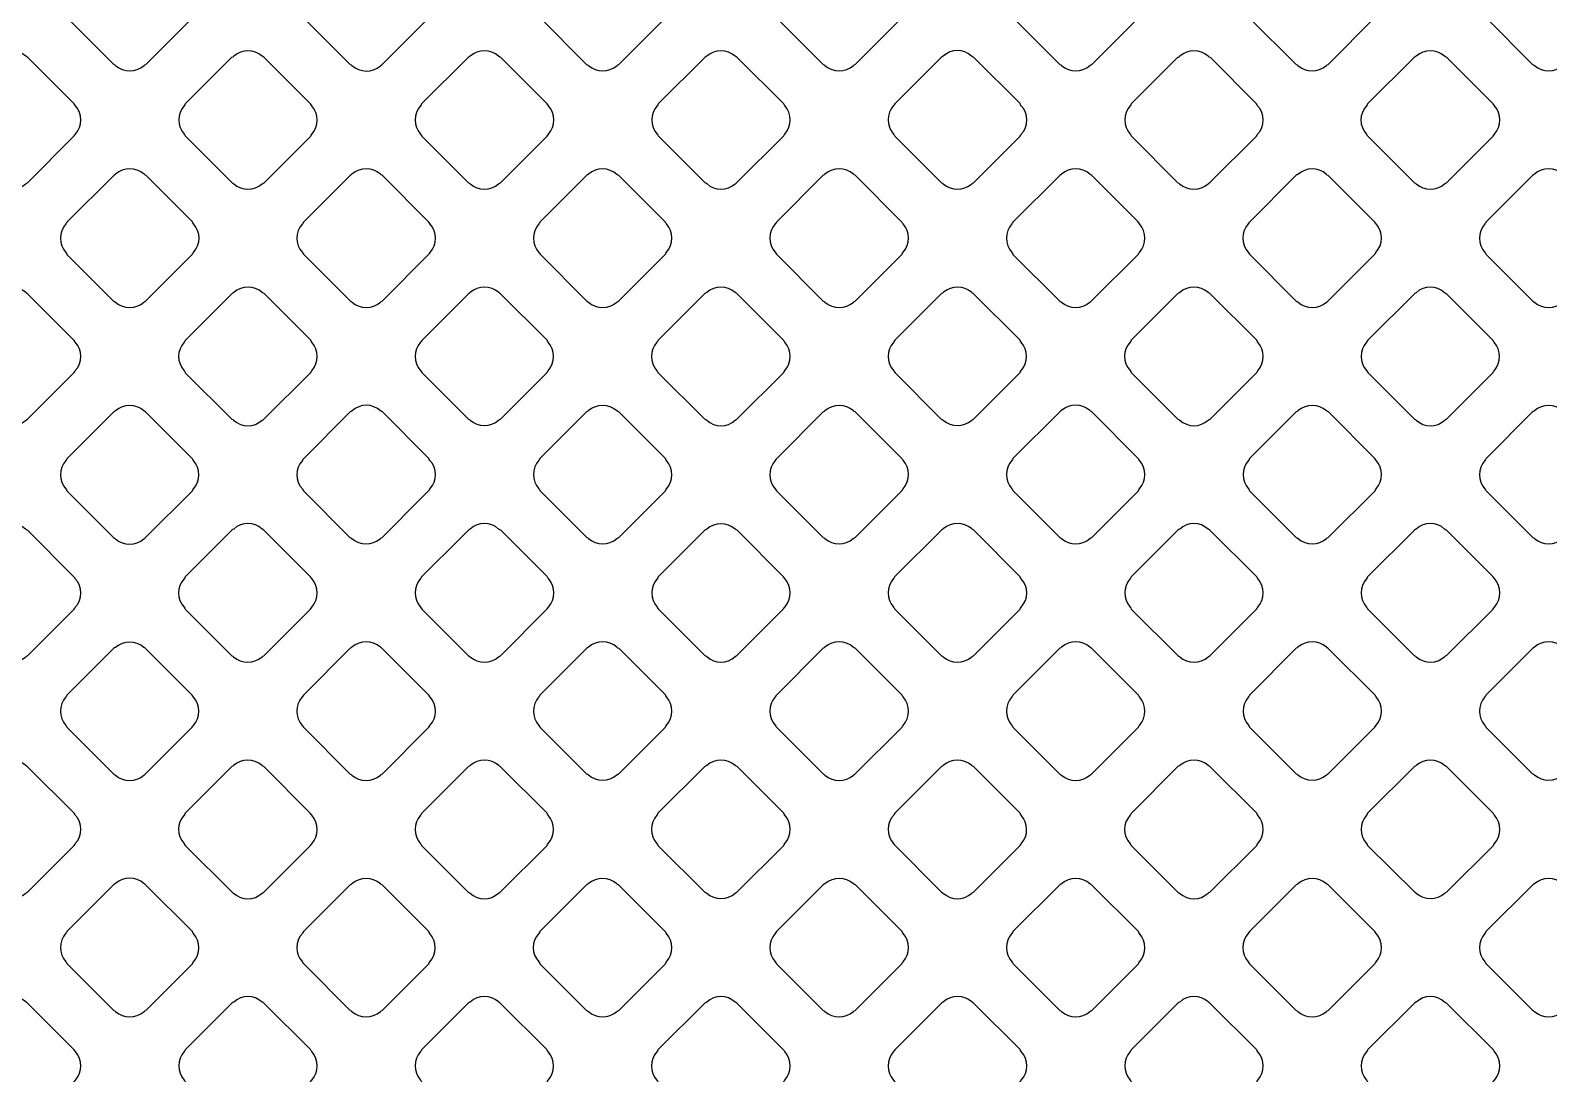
# Model space of a CAD drawing. Extents: x 0 to 248, y 0 to 175.
# Drawn here: x 87.413 to 88.796, y 135.872 to 136.823 of the extents above; entities that cross this region are included whole.
import ezdxf

# ---------------------------------------------------------------- set-up
doc = ezdxf.new("R2010")
doc.units = 0
doc.layers.add('gbr-dxf', color=7, linetype='Continuous')

msp = doc.modelspace()

# ---------------------------------------------------------------- linework, layer by layer
at = {"layer": 'gbr-dxf', "linetype": 'Continuous'}
for points in [[(87.4451, 136.8362, -0.095383), (87.4461, 136.8346), (87.4888, 136.7919, -0.095935), (87.4904, 136.7909, 0.379324), (87.5163, 136.7909, -0.096157), (87.518, 136.7919), (87.5605, 136.8344, -0.095796), (87.5615, 136.8361, 0.378431), (87.5615, 136.862, -0.099879), (87.5605, 136.8637), (87.5179, 136.9062, -0.103673), (87.5162, 136.9072, 0.379116), (87.4902, 136.9072, -0.096475), (87.4886, 136.9063), (87.4461, 136.8638, -0.096195), (87.4451, 136.8621, 0.378407)], [(87.6606, 136.8361, -0.095866), (87.6616, 136.8344), (87.7042, 136.7918, -0.093721), (87.7058, 136.7909, 0.378845), (87.7317, 136.7908, -0.095154), (87.7333, 136.7918), (87.776, 136.8345, -0.095701), (87.777, 136.8361, 0.378608), (87.777, 136.8621, -0.099971), (87.776, 136.8638), (87.7333, 136.9064, -0.088207), (87.7319, 136.9073, 0.379), (87.7059, 136.9074, -0.095968), (87.7043, 136.9064), (87.6616, 136.8637, -0.096527), (87.6606, 136.862, 0.379083)], [(87.8761, 136.862, 0.37885), (87.8761, 136.8361, -0.091476), (87.877, 136.8346), (87.9197, 136.792, -0.103498), (87.9214, 136.7909, 0.378906), (87.9474, 136.7909, -0.095506), (87.949, 136.7919), (87.9916, 136.8345, -0.095895), (87.9926, 136.8362, 0.378599), (87.9926, 136.8621, -0.087881), (87.9917, 136.8636), (87.9489, 136.9064, -0.092016), (87.9473, 136.9073, 0.378884), (87.9214, 136.9073, -0.096259), (87.9197, 136.9064), (87.8771, 136.8637, -0.096227)], [(88.0916, 136.8361, -0.095862), (88.0926, 136.8345), (88.1351, 136.792, -0.099381), (88.1369, 136.791, 0.379032), (88.1628, 136.791, -0.098229), (88.1645, 136.792), (88.2071, 136.8346, -0.095602), (88.208, 136.8362, 0.379299), (88.208, 136.8622, -0.100399), (88.207, 136.8639), (88.1647, 136.9062, -0.10442), (88.1629, 136.9073, 0.379762), (88.1369, 136.9073, -0.096225), (88.1352, 136.9063), (88.0926, 136.8637, -0.096527), (88.0917, 136.862, 0.378885)], [(88.3071, 136.8362, -0.087284), (88.308, 136.8347), (88.3508, 136.7919, -0.095602), (88.3525, 136.7909, 0.378906), (88.3784, 136.7909, -0.095506), (88.38, 136.7919), (88.4226, 136.8345, -0.095686), (88.4236, 136.8361, 0.378386), (88.4236, 136.862, -0.092158), (88.4226, 136.8636), (88.3799, 136.9063, -0.096328), (88.3783, 136.9073, 0.37947), (88.3523, 136.9073, -0.096723), (88.3507, 136.9063), (88.3081, 136.8638, -0.096627), (88.3071, 136.8621, 0.379412)], [(88.5226, 136.8361, -0.091854), (88.5236, 136.8345), (88.5663, 136.7918, -0.091364), (88.5678, 136.7909, 0.378906), (88.5938, 136.7909, -0.095506), (88.5954, 136.7919), (88.6381, 136.8346, -0.095796), (88.6391, 136.8362, 0.379292), (88.6391, 136.8622, -0.087784), (88.6382, 136.8637), (88.5955, 136.9064, -0.092289), (88.5939, 136.9073, 0.3795), (88.568, 136.9073, -0.096614), (88.5663, 136.9063), (88.5236, 136.8636, -0.096539), (88.5226, 136.862, 0.378364)], [(88.7381, 136.8621, 0.37885), (88.7381, 136.8362, -0.091581), (88.7391, 136.8346), (88.7817, 136.792, -0.103324), (88.7835, 136.7909, 0.378906), (88.8094, 136.7909, -0.095778), (88.8111, 136.7919), (88.8536, 136.8344, -0.095895), (88.8546, 136.8361, 0.379013), (88.8546, 136.862, -0.087916), (88.8537, 136.8635), (88.8108, 136.9064, -0.092187), (88.8093, 136.9073, 0.378939), (88.7833, 136.9073, -0.096614), (88.7817, 136.9063), (88.7391, 136.8637, -0.096539)], [(87.3372, 136.7283, -0.099645), (87.3382, 136.7266), (87.3808, 136.684, -0.095628), (87.3825, 136.6831, 0.379731), (87.4085, 136.6831, -0.096265), (87.4101, 136.684), (87.4528, 136.7268, -0.095796), (87.4538, 136.7284, 0.378906), (87.4538, 136.7543, -0.095506), (87.4528, 136.756), (87.4105, 136.7983, -0.095734), (87.4085, 136.7995, 0.378559), (87.3826, 136.7996, -0.091906), (87.3807, 136.7984), (87.3382, 136.7559, -0.096227), (87.3372, 136.7543, 0.379287)], [(87.5529, 136.7543, 0.379293), (87.5529, 136.7284, -0.091954), (87.5539, 136.7268), (87.5966, 136.6841, -0.086961), (87.5981, 136.6832, 0.378906), (87.624, 136.6832, -0.096462), (87.6257, 136.6841), (87.6682, 136.7267, -0.094533), (87.6692, 136.7283, 0.379075), (87.6692, 136.7542, -0.104215), (87.6681, 136.756), (87.6259, 136.7982, -0.095277), (87.6239, 136.7994, 0.37831), (87.5982, 136.7994, -0.098636), (87.5961, 136.7982), (87.5539, 136.756, -0.095602)], [(87.7683, 136.7543, 0.379032), (87.7684, 136.7284, -0.099976), (87.7694, 136.7267), (87.8119, 136.6841, -0.096023), (87.8136, 136.6831, 0.379672), (87.8395, 136.6831, -0.096157), (87.8412, 136.6841), (87.8838, 136.7267, -0.095602), (87.8848, 136.7284, 0.379214), (87.8848, 136.7543, -0.096625), (87.8838, 136.756), (87.8416, 136.7982, -0.097715), (87.8395, 136.7994, 0.379261), (87.8136, 136.7995, -0.09222), (87.8117, 136.7983), (87.7693, 136.7559, -0.095759)], [(87.9839, 136.7543, 0.379293), (87.9839, 136.7283, -0.091954), (87.9848, 136.7268), (88.0273, 136.6843, -0.104264), (88.0291, 136.6833, 0.379672), (88.0551, 136.6832, -0.096157), (88.0567, 136.6842), (88.0993, 136.7268, -0.095585), (88.1003, 136.7285, 0.379324), (88.1003, 136.7544, -0.087343), (88.0994, 136.7559), (88.0569, 136.7983, -0.08901), (88.055, 136.7995, 0.378679), (88.0293, 136.7995, -0.093772), (88.0273, 136.7983), (87.9848, 136.7559, -0.095602)], [(88.1994, 136.7285, -0.103545), (88.2004, 136.7267), (88.243, 136.6841, -0.101983), (88.2447, 136.6831, 0.37905), (88.2706, 136.6831, -0.095866), (88.2722, 136.6841), (88.3148, 136.7267, -0.095602), (88.3158, 136.7283, 0.379293), (88.3158, 136.7543, -0.107999), (88.3147, 136.7562), (88.2725, 136.7984, -0.092726), (88.2705, 136.7996, 0.378908), (88.2447, 136.7996, -0.091596), (88.2428, 136.7984), (88.2004, 136.756, -0.095935), (88.1994, 136.7544, 0.379196)], [(88.415, 136.7284, -0.091558), (88.4159, 136.7268), (88.4586, 136.6841, -0.087516), (88.4601, 136.6832, 0.379731), (88.4861, 136.6832, -0.09572), (88.4877, 136.6842), (88.5302, 136.7267, -0.095916), (88.5312, 136.7283, 0.379731), (88.5312, 136.7543, -0.104215), (88.5302, 136.7561), (88.4881, 136.7982, -0.095886), (88.486, 136.7994, 0.379525), (88.4603, 136.7994, -0.099022), (88.4581, 136.7981), (88.416, 136.756, -0.095958), (88.415, 136.7543, 0.379731)], [(88.6303, 136.7283, -0.087314), (88.6312, 136.7268), (88.674, 136.6841, -0.099696), (88.6757, 136.6831, 0.379731), (88.7016, 136.6831, -0.096265), (88.7033, 136.6841), (88.7459, 136.7267, -0.095916), (88.7469, 136.7284, 0.379731), (88.7469, 136.7543, -0.091745), (88.7459, 136.7559), (88.7035, 136.7983, -0.092802), (88.7015, 136.7995, 0.379853), (88.6757, 136.7995, -0.090839), (88.6737, 136.7984), (88.6313, 136.7559, -0.096266), (88.6303, 136.7543, 0.379731)], [(87.4451, 136.6205, -0.103612), (87.4461, 136.6188), (87.4885, 136.5763, -0.099605), (87.4902, 136.5753, 0.378633), (87.5162, 136.5753, -0.098137), (87.5178, 136.5763), (87.5605, 136.619, -0.098459), (87.5615, 136.6206, 0.378718), (87.5615, 136.6466, -0.107473), (87.5604, 136.6484), (87.518, 136.6909, -0.095824), (87.5163, 136.6918, 0.379293), (87.4904, 136.6918, -0.09572), (87.4887, 136.6908), (87.4461, 136.6482, -0.096266), (87.4451, 136.6465, 0.379731)], [(87.6606, 136.6466, 0.378984), (87.6606, 136.6206, -0.091392), (87.6616, 136.6191), (87.7044, 136.5763, -0.087416), (87.7059, 136.5754, 0.379672), (87.7318, 136.5754, -0.096157), (87.7334, 136.5763), (87.776, 136.6189, -0.095585), (87.777, 136.6205, 0.379287), (87.777, 136.6464, -0.104099), (87.7759, 136.6482), (87.7333, 136.6909, -0.091631), (87.7318, 136.6918, 0.378984), (87.7058, 136.6918, -0.096614), (87.7042, 136.6908), (87.6616, 136.6482, -0.096509)], [(87.8761, 136.6465, 0.379293), (87.8762, 136.6206, -0.100146), (87.8772, 136.6189), (87.9196, 136.5764, -0.095819), (87.9213, 136.5754, 0.379289), (87.9472, 136.5754, -0.095866), (87.9489, 136.5764), (87.9915, 136.619, -0.095796), (87.9925, 136.6207, 0.379293), (87.9925, 136.6466, -0.096625), (87.9915, 136.6483), (87.949, 136.6907, -0.10046), (87.9473, 136.6917, 0.379289), (87.9214, 136.6918, -0.095506), (87.9197, 136.6908), (87.8771, 136.6482, -0.095602)], [(88.0916, 136.6207, -0.095649), (88.0926, 136.619), (88.1353, 136.5763, -0.091364), (88.1369, 136.5753, 0.379293), (88.1628, 136.5754, -0.096265), (88.1645, 136.5763), (88.2071, 136.619, -0.096214), (88.2081, 136.6207, 0.379672), (88.2081, 136.6466, -0.082224), (88.2073, 136.648), (88.1643, 136.691, -0.087187), (88.1628, 136.6919, 0.379287), (88.1369, 136.6919, -0.095612), (88.1352, 136.6909), (88.0926, 136.6482, -0.095935), (88.0916, 136.6466, 0.379148)], [(88.3072, 136.6206, -0.103999), (88.3082, 136.6188), (88.3507, 136.5764, -0.100294), (88.3524, 136.5754, 0.379287), (88.3783, 136.5754, -0.095756), (88.3799, 136.5764), (88.4225, 136.619, -0.095602), (88.4235, 136.6206, 0.379293), (88.4235, 136.6466, -0.107999), (88.4224, 136.6485), (88.3801, 136.6908, -0.096266), (88.3784, 136.6918, 0.379731), (88.3525, 136.6918, -0.09572), (88.3508, 136.6908), (88.3082, 136.6482, -0.096314), (88.3072, 136.6466, 0.379703)], [(88.5227, 136.6207, -0.095506), (88.5237, 136.6191), (88.5664, 136.5763, -0.091703), (88.568, 136.5754, 0.379293), (88.5939, 136.5754, -0.096625), (88.5956, 136.5764), (88.6381, 136.6189, -0.096314), (88.639, 136.6205, 0.379672), (88.6391, 136.6465, -0.100154), (88.6381, 136.6482), (88.5955, 136.6907, -0.103498), (88.5937, 136.6918, 0.379293), (88.5678, 136.6917, -0.095956), (88.5661, 136.6908), (88.5237, 136.6483, -0.096332), (88.5227, 136.6467, 0.379289)], [(88.7382, 136.6205, -0.087274), (88.7391, 136.619), (88.7817, 136.5764, -0.09979), (88.7834, 136.5754, 0.379289), (88.8094, 136.5753, -0.094632), (88.811, 136.5763), (88.8537, 136.619, -0.094533), (88.8547, 136.6206, 0.379287), (88.8547, 136.6465, -0.091581), (88.8537, 136.6481), (88.811, 136.6908, -0.095824), (88.8094, 136.6918, 0.379293), (88.7834, 136.6918, -0.096119), (88.7818, 136.6908), (88.7391, 136.6481, -0.095628), (88.7382, 136.6465, 0.379731)], [(87.3372, 136.5127, -0.09572), (87.3382, 136.5111), (87.3808, 136.4685, -0.091737), (87.3824, 136.4675, 0.379458), (87.4083, 136.4675, -0.097921), (87.41, 136.4685), (87.4527, 136.5112, -0.097464), (87.4537, 136.5129, 0.378984), (87.4537, 136.5388, -0.083262), (87.4528, 136.5402), (87.41, 136.583, -0.087639), (87.4085, 136.584, 0.379731), (87.3825, 136.584, -0.09572), (87.3809, 136.583), (87.3382, 136.5403, -0.096266), (87.3372, 136.5387, 0.379731)], [(87.5528, 136.5388, 0.379293), (87.5528, 136.5128, -0.103917), (87.5538, 136.511), (87.5963, 136.4686, -0.100054), (87.598, 136.4676, 0.379731), (87.624, 136.4676, -0.096265), (87.6256, 136.4685), (87.6683, 136.5112, -0.096266), (87.6692, 136.5128, 0.379731), (87.6692, 136.5388, -0.107718), (87.6682, 136.5406), (87.6257, 136.5831, -0.096128), (87.6241, 136.5841, 0.379506), (87.5981, 136.5841, -0.097298), (87.5965, 136.5831), (87.5538, 136.5404, -0.095015)], [(87.7684, 136.5388, 0.379214), (87.7684, 136.5129, -0.09185), (87.7694, 136.5113), (87.8121, 136.4686, -0.087516), (87.8135, 136.4677, 0.379289), (87.8395, 136.4677, -0.095866), (87.8411, 136.4686), (87.8837, 136.5112, -0.095796), (87.8847, 136.5128, 0.379293), (87.8846, 136.5388, -0.103612), (87.8836, 136.5406), (87.8411, 136.583, -0.092126), (87.8396, 136.584, 0.379321), (87.8136, 136.584, -0.095506), (87.812, 136.583), (87.7694, 136.5404, -0.095602)], [(87.9838, 136.5128, -0.087034), (87.9847, 136.5113), (88.0274, 136.4686, -0.100115), (88.0291, 136.4676, 0.379703), (88.0551, 136.4676, -0.095612), (88.0567, 136.4686), (88.0994, 136.5112, -0.095796), (88.1003, 136.5129, 0.378943), (88.1003, 136.5388, -0.092061), (88.0994, 136.5404), (88.0567, 136.5831, -0.095895), (88.055, 136.5841, 0.379293), (88.0291, 136.5841, -0.095956), (88.0274, 136.5831), (87.9847, 136.5404, -0.096266), (87.9838, 136.5388, 0.379731)], [(88.1995, 136.5128, -0.099825), (88.2005, 136.5111), (88.2429, 136.4687, -0.095958), (88.2446, 136.4677, 0.379731), (88.2706, 136.4677, -0.09572), (88.2722, 136.4687), (88.3148, 136.5112, -0.096227), (88.3157, 136.5129, 0.379506), (88.3157, 136.5388, -0.096797), (88.3148, 136.5405), (88.272, 136.5832, -0.081586), (88.2707, 136.5841, 0.379293), (88.2447, 136.5841, -0.095956), (88.2431, 136.5831), (88.2004, 136.5405, -0.095916), (88.1995, 136.5388, 0.379731)], [(88.4149, 136.5129, -0.104612), (88.4159, 136.5111), (88.4585, 136.4686, -0.100967), (88.4602, 136.4676, 0.379293), (88.4861, 136.4676, -0.096625), (88.4878, 136.4686), (88.5303, 136.5112, -0.096314), (88.5313, 136.5128, 0.379672), (88.5313, 136.5388, -0.107475), (88.5303, 136.5406), (88.4877, 136.5832, -0.095895), (88.4861, 136.5841, 0.379293), (88.4602, 136.5841, -0.095956), (88.4585, 136.5831), (88.4159, 136.5405, -0.096214), (88.4149, 136.5389, 0.379672)], [(88.6305, 136.5129, -0.09572), (88.6315, 136.5112), (88.6742, 136.4686, -0.092072), (88.6757, 136.4676, 0.379289), (88.7017, 136.4676, -0.095649), (88.7033, 136.4686), (88.7459, 136.5112, -0.094927), (88.7468, 136.5128, 0.379287), (88.7468, 136.5387, -0.099645), (88.7458, 136.5404), (88.7033, 136.5829, -0.103673), (88.7015, 136.5839, 0.379214), (88.6756, 136.5839, -0.095956), (88.674, 136.5829), (88.6315, 136.5405, -0.096266), (88.6305, 136.5388, 0.379731)], [(87.445, 136.405, -0.099645), (87.446, 136.4033), (87.4886, 136.3607, -0.095602), (87.4902, 136.3597, 0.379293), (87.5162, 136.3597, -0.095956), (87.5178, 136.3607), (87.5604, 136.4033, -0.096266), (87.5614, 136.405, 0.379731), (87.5614, 136.431, -0.09572), (87.5604, 136.4326), (87.5176, 136.4754, -0.082834), (87.5162, 136.4763, 0.378936), (87.4903, 136.4763, -0.095015), (87.4887, 136.4753), (87.4459, 136.4326, -0.095628), (87.445, 136.431, 0.379287)], [(87.6606, 136.405, -0.103825), (87.6616, 136.4032), (87.704, 136.3609, -0.099696), (87.7057, 136.3599, 0.379731), (87.7317, 136.3599, -0.096265), (87.7333, 136.3608), (87.7699, 136.3974), (87.776, 136.4035, -0.095916), (87.7769, 136.4051, 0.379731), (87.7769, 136.4311, -0.107718), (87.7759, 136.4329), (87.7335, 136.4753, -0.096266), (87.7319, 136.4763, 0.379731), (87.7059, 136.4763, -0.09572), (87.7043, 136.4753), (87.6616, 136.4326, -0.096266), (87.6606, 136.431, 0.379731)], [(87.8762, 136.4052, -0.09572), (87.8771, 136.4035), (87.9198, 136.3608, -0.092406), (87.9214, 136.3599, 0.379672), (87.9473, 136.3599, -0.095612), (87.949, 136.3608), (87.9915, 136.4034, -0.095935), (87.9925, 136.405, 0.379287), (87.9925, 136.431, -0.099645), (87.9915, 136.4327), (87.949, 136.4752, -0.103498), (87.9472, 136.4762, 0.379293), (87.9212, 136.4762, -0.095956), (87.9196, 136.4752), (87.8771, 136.4328, -0.096266), (87.8762, 136.4312, 0.379731)], [(88.0916, 136.431, 0.379214), (88.0916, 136.405, -0.09185), (88.0926, 136.4034), (88.1353, 136.3608, -0.087857), (88.1367, 136.3598, 0.379672), (88.1627, 136.3598, -0.096157), (88.1643, 136.3608), (88.2071, 136.4036, -0.095602), (88.2081, 136.4052, 0.379214), (88.208, 136.4312, -0.087784), (88.2071, 136.4326), (88.1644, 136.4753, -0.092126), (88.1629, 136.4763, 0.379289), (88.1369, 136.4763, -0.095866), (88.1353, 136.4753), (88.0926, 136.4326, -0.095602)], [(88.3071, 136.4052, -0.099534), (88.3081, 136.4035), (88.3508, 136.3608, -0.095296), (88.3524, 136.3598, 0.379293), (88.3784, 136.3599, -0.096625), (88.38, 136.3608), (88.4226, 136.4034, -0.096227), (88.4236, 136.4051, 0.379458), (88.4236, 136.431, -0.096333), (88.4226, 136.4326), (88.3797, 136.4755, -0.08311), (88.3783, 136.4764, 0.378802), (88.3524, 136.4764, -0.097666), (88.3508, 136.4754), (88.3081, 136.4327, -0.095602), (88.3071, 136.4311, 0.378906)], [(88.5228, 136.4051, -0.107101), (88.5238, 136.4033), (88.5662, 136.3609, -0.103499), (88.568, 136.3598, 0.378718), (88.5939, 136.3598, -0.096261), (88.5955, 136.3608), (88.6382, 136.4034, -0.095935), (88.6391, 136.4051, 0.379324), (88.6391, 136.431, -0.104099), (88.6381, 136.4328), (88.5957, 136.4752, -0.107634), (88.5939, 136.4762, 0.379293), (88.5679, 136.4762, -0.09572), (88.5663, 136.4752), (88.5238, 136.4327, -0.096023), (88.5228, 136.4311, 0.379982)], [(88.7382, 136.431, 0.379293), (88.7382, 136.405, -0.083235), (88.7391, 136.4036), (88.7819, 136.3609, -0.096266), (88.7835, 136.3599, 0.379731), (88.8095, 136.3599, -0.09572), (88.8111, 136.3609), (88.8536, 136.4034, -0.096214), (88.8546, 136.405, 0.379672), (88.8546, 136.431, -0.096117), (88.8536, 136.4326), (88.8111, 136.4752, -0.099711), (88.8093, 136.4762, 0.378858), (88.7834, 136.4762, -0.095506), (88.7818, 136.4752), (88.7392, 136.4326, -0.095602)], [(87.3372, 136.3232, 0.379045), (87.3373, 136.2973, -0.092061), (87.3382, 136.2957), (87.381, 136.2529, -0.086956), (87.3825, 136.252, 0.379731), (87.4085, 136.252, -0.096265), (87.4101, 136.253), (87.4527, 136.2956, -0.095916), (87.4537, 136.2972, 0.379731), (87.4537, 136.3232, -0.087748), (87.4528, 136.3247), (87.41, 136.3675, -0.092406), (87.4084, 136.3684, 0.379982), (87.3824, 136.3684, -0.094586), (87.3808, 136.3675), (87.3382, 136.3248, -0.09372)], [(87.5528, 136.2972, -0.099812), (87.5538, 136.2955), (87.5963, 136.253, -0.095628), (87.5979, 136.252, 0.379731), (87.6239, 136.252, -0.096265), (87.6255, 136.253), (87.6681, 136.2956, -0.095916), (87.6691, 136.2973, 0.379731), (87.6691, 136.3233, -0.096265), (87.6681, 136.3249), (87.6254, 136.3676, -0.083056), (87.624, 136.3685, 0.379731), (87.5981, 136.3685, -0.09572), (87.5964, 136.3675), (87.5538, 136.3248, -0.096266), (87.5528, 136.3232, 0.379731)], [(87.7683, 136.2974, -0.107598), (87.7694, 136.2955), (87.8118, 136.2531, -0.103498), (87.8136, 136.252, 0.379293), (87.8395, 136.2521, -0.096103), (87.8412, 136.253), (87.8838, 136.2957, -0.096266), (87.8848, 136.2973, 0.379731), (87.8848, 136.3233, -0.103612), (87.8838, 136.3251), (87.8414, 136.3675, -0.107798), (87.8395, 136.3685, 0.379672), (87.8135, 136.3685, -0.095612), (87.8119, 136.3676), (87.8058, 136.3614), (87.7693, 136.3249, -0.095935), (87.7683, 136.3233, 0.379287)], [(87.9839, 136.3232, 0.379293), (87.9839, 136.2973, -0.083235), (87.9848, 136.2959), (88.0275, 136.2532, -0.096214), (88.0291, 136.2522, 0.379672), (88.0551, 136.2522, -0.095612), (88.0567, 136.2532), (88.0992, 136.2957, -0.095824), (88.1002, 136.2974, 0.379293), (88.1002, 136.3233, -0.096625), (88.0992, 136.3249), (88.0568, 136.3674, -0.10046), (88.055, 136.3684, 0.379289), (88.0291, 136.3684, -0.095506), (88.0274, 136.3675), (87.9848, 136.3249, -0.095602)], [(88.1993, 136.3233, 0.379293), (88.1993, 136.2973, -0.095956), (88.2003, 136.2957), (88.243, 136.253, -0.091913), (88.2446, 136.252, 0.379731), (88.2706, 136.252, -0.09572), (88.2722, 136.253), (88.3148, 136.2956, -0.096214), (88.3158, 136.2973, 0.379672), (88.3158, 136.3232, -0.099645), (88.3148, 136.3249), (88.2721, 136.3677, -0.086956), (88.2706, 136.3686, 0.378906), (88.2447, 136.3686, -0.095506), (88.243, 136.3676), (88.2003, 136.3249, -0.095602)], [(88.415, 136.2974, -0.103834), (88.416, 136.2956), (88.4585, 136.2531, -0.09979), (88.4602, 136.2521, 0.379289), (88.4862, 136.2521, -0.095862), (88.4878, 136.2531), (88.5304, 136.2957, -0.09662), (88.5314, 136.2973, 0.379506), (88.5314, 136.3233, -0.091663), (88.5304, 136.3248), (88.4877, 136.3675, -0.0953), (88.4861, 136.3685, 0.379075), (88.4602, 136.3685, -0.096265), (88.4585, 136.3675), (88.416, 136.325, -0.095628), (88.415, 136.3233, 0.379731)], [(88.6304, 136.2973, -0.095719), (88.6314, 136.2957), (88.6739, 136.2532, -0.107326), (88.6758, 136.2521, 0.378773), (88.7017, 136.2522, -0.098161), (88.7034, 136.2532), (88.7457, 136.2955), (88.7459, 136.2957, -0.096214), (88.7469, 136.2973, 0.379672), (88.7469, 136.3233, -0.099645), (88.7459, 136.325), (88.7034, 136.3675, -0.103673), (88.7016, 136.3685, 0.379293), (88.6757, 136.3685, -0.096119), (88.6741, 136.3675), (88.6314, 136.3249, -0.095508), (88.6305, 136.3232, 0.379155)], [(87.4451, 136.1895, -0.09572), (87.4461, 136.1879), (87.4886, 136.1453, -0.091964), (87.4902, 136.1443, 0.379731), (87.5162, 136.1443, -0.096265), (87.5178, 136.1453), (87.5603, 136.1878, -0.095916), (87.5613, 136.1895, 0.379731), (87.5613, 136.2154, -0.100266), (87.5603, 136.2172), (87.5177, 136.2597, -0.087516), (87.5162, 136.2606, 0.379731), (87.4903, 136.2606, -0.09572), (87.4886, 136.2597), (87.4461, 136.2171, -0.096266), (87.4451, 136.2155, 0.379731)], [(87.6605, 136.1895, -0.099713), (87.6615, 136.1878), (87.7041, 136.1452, -0.095602), (87.7057, 136.1442, 0.379293), (87.7317, 136.1442, -0.096265), (87.7333, 136.1452), (87.776, 136.1878, -0.095916), (87.7769, 136.1895, 0.379289), (87.777, 136.2154, -0.09601), (87.776, 136.2171), (87.7331, 136.2599, -0.083), (87.7317, 136.2608, 0.379214), (87.7058, 136.2608, -0.095956), (87.7041, 136.2598), (87.6615, 136.2171, -0.096214), (87.6605, 136.2155, 0.379703)], [(87.8762, 136.1895, -0.107718), (87.8772, 136.1877), (87.9195, 136.1454, -0.103868), (87.9213, 136.1444, 0.379731), (87.9472, 136.1444, -0.096265), (87.9489, 136.1453), (87.9915, 136.188, -0.096266), (87.9925, 136.1896, 0.379731), (87.9925, 136.2156, -0.103612), (87.9915, 136.2174), (87.9492, 136.2596, -0.107758), (87.9473, 136.2607, 0.379731), (87.9213, 136.2607, -0.096265), (87.9197, 136.2597), (87.8771, 136.2171, -0.096266), (87.8762, 136.2155, 0.379731)], [(88.0916, 136.2156, 0.379214), (88.0916, 136.1896, -0.087809), (88.0925, 136.1881), (88.1355, 136.1452, -0.082892), (88.1369, 136.1443, 0.379731), (88.1628, 136.1443, -0.096225), (88.1645, 136.1453), (88.2071, 136.1879, -0.096955), (88.208, 136.1895, 0.379612), (88.2081, 136.2155, -0.091581), (88.2071, 136.217), (88.1644, 136.2598, -0.095824), (88.1627, 136.2608, 0.378767), (88.1368, 136.2608, -0.095506), (88.1352, 136.2598), (88.0926, 136.2172, -0.095602)], [(88.3071, 136.1895, -0.095506), (88.3081, 136.1879), (88.3508, 136.1452, -0.091737), (88.3524, 136.1442, 0.379155), (88.3783, 136.1442, -0.095), (88.3799, 136.1452), (88.4226, 136.1879, -0.094746), (88.4236, 136.1895, 0.379032), (88.4236, 136.2155, -0.099976), (88.4226, 136.2172), (88.3799, 136.2599, -0.087638), (88.3784, 136.2608, 0.379731), (88.3525, 136.2608, -0.096265), (88.3508, 136.2598), (88.3081, 136.2171, -0.096332), (88.3072, 136.2155, 0.379289)], [(88.5228, 136.1896, -0.103621), (88.5238, 136.1878), (88.5662, 136.1454, -0.09979), (88.5679, 136.1444, 0.379731), (88.5939, 136.1444, -0.09572), (88.5956, 136.1453), (88.5997, 136.1495), (88.6381, 136.1879, -0.098407), (88.6391, 136.1896, 0.379672), (88.6391, 136.2155, -0.090892), (88.6382, 136.2171), (88.5955, 136.2597, -0.095605), (88.5939, 136.2607, 0.378541), (88.5679, 136.2607, -0.095), (88.5663, 136.2598), (88.5238, 136.2172, -0.097248), (88.5228, 136.2155, 0.379506)], [(88.7382, 136.1895, -0.096259), (88.7392, 136.1879), (88.7817, 136.1454, -0.107858), (88.7835, 136.1444, 0.378633), (88.8094, 136.1444, -0.095866), (88.8111, 136.1453), (88.8537, 136.1879, -0.095602), (88.8547, 136.1896, 0.379293), (88.8547, 136.2155, -0.099964), (88.8537, 136.2173), (88.8112, 136.2597, -0.103868), (88.8094, 136.2607, 0.379731), (88.7834, 136.2607, -0.096265), (88.7818, 136.2597), (88.7816, 136.2596), (88.7392, 136.2172, -0.098537), (88.7382, 136.2155, 0.379672)], [(87.3374, 136.0818, -0.087034), (87.3383, 136.0803), (87.3811, 136.0375, -0.08267), (87.3825, 136.0366, 0.379731), (87.4085, 136.0366, -0.096265), (87.4101, 136.0376), (87.4527, 136.0802, -0.095916), (87.4537, 136.0818, 0.379731), (87.4537, 136.1078, -0.091745), (87.4527, 136.1094), (87.4101, 136.1519, -0.096121), (87.4085, 136.1529, 0.379731), (87.3825, 136.1529, -0.09572), (87.3809, 136.1519), (87.3383, 136.1094, -0.096266), (87.3374, 136.1078, 0.379731)], [(87.5528, 136.0818, -0.095612), (87.5537, 136.0802), (87.5965, 136.0374, -0.091364), (87.598, 136.0365, 0.379293), (87.624, 136.0365, -0.095956), (87.6256, 136.0375), (87.6681, 136.08, -0.096332), (87.6691, 136.0816, 0.379289), (87.6691, 136.1076, -0.099971), (87.6681, 136.1093), (87.6254, 136.1521, -0.087645), (87.6239, 136.153, 0.379293), (87.5979, 136.1529, -0.095956), (87.5963, 136.152), (87.5538, 136.1094, -0.096214), (87.5528, 136.1078, 0.379672)], [(87.7683, 136.0817, -0.099825), (87.7693, 136.08), (87.8118, 136.0375, -0.095958), (87.8134, 136.0365, 0.379731), (87.8394, 136.0365, -0.09572), (87.841, 136.0375), (87.8837, 136.0801, -0.096266), (87.8846, 136.0818, 0.379731), (87.8846, 136.1077, -0.09572), (87.8837, 136.1094), (87.841, 136.1521, -0.083121), (87.8396, 136.1529, 0.379731), (87.8136, 136.1529, -0.096265), (87.812, 136.152), (87.7693, 136.1093, -0.095916), (87.7683, 136.1077, 0.379731)], [(87.9838, 136.0818, -0.095506), (87.9847, 136.0801), (88.0273, 136.0376, -0.107155), (88.0291, 136.0366, 0.379293), (88.0551, 136.0366, -0.096625), (88.0567, 136.0375), (88.0993, 136.0802, -0.096314), (88.1003, 136.0818, 0.379672), (88.1003, 136.1078, -0.100154), (88.0993, 136.1095), (88.0568, 136.152, -0.103498), (88.055, 136.153, 0.379293), (88.0291, 136.153, -0.095956), (88.0274, 136.152), (87.9847, 136.1094, -0.096332), (87.9838, 136.1077, 0.379289)], [(88.1994, 136.0818, -0.09148), (88.2004, 136.0803), (88.2432, 136.0375, -0.087298), (88.2447, 136.0365, 0.379107), (88.2706, 136.0365, -0.095015), (88.2722, 136.0375), (88.3148, 136.0801, -0.095019), (88.3158, 136.0817, 0.379427), (88.3157, 136.1077, -0.104132), (88.3147, 136.1095), (88.2722, 136.152, -0.091913), (88.2706, 136.1529, 0.379731), (88.2446, 136.1529, -0.09572), (88.243, 136.152), (88.2004, 136.1094, -0.096332), (88.1995, 136.1078, 0.379289)], [(88.4149, 136.0817, -0.095973), (88.4159, 136.0801), (88.4585, 136.0375, -0.091265), (88.4601, 136.0365, 0.379731), (88.4861, 136.0365, -0.09572), (88.4877, 136.0375), (88.5303, 136.0801, -0.096214), (88.5313, 136.0818, 0.379672), (88.5313, 136.1077, -0.100266), (88.5303, 136.1094), (88.4877, 136.1521, -0.087302), (88.4862, 136.153, 0.378633), (88.4603, 136.153, -0.096355), (88.4586, 136.152), (88.4159, 136.1093, -0.096726), (88.4149, 136.1077, 0.379506)], [(88.6305, 136.0818, -0.091685), (88.6314, 136.0802), (88.674, 136.0377, -0.103566), (88.6757, 136.0366, 0.379321), (88.7017, 136.0366, -0.095968), (88.7033, 136.0376), (88.746, 136.0802, -0.096092), (88.7469, 136.0818, 0.378681), (88.7469, 136.1077, -0.085942), (88.746, 136.1092), (88.7032, 136.1521, -0.090153), (88.7016, 136.153, 0.378864), (88.6757, 136.153, -0.098049), (88.674, 136.152), (88.6314, 136.1094, -0.095916), (88.6305, 136.1077, 0.379731)], [(87.4451, 135.9741, -0.091581), (87.446, 135.9726), (87.4889, 135.9297, -0.086956), (87.4903, 135.9288, 0.379293), (87.5163, 135.9288, -0.095956), (87.5179, 135.9298), (87.5604, 135.9723, -0.096332), (87.5614, 135.9739, 0.379289), (87.5614, 135.9999, -0.103506), (87.5604, 136.0017), (87.5178, 136.0443, -0.091364), (87.5162, 136.0453, 0.379293), (87.4903, 136.0453, -0.095956), (87.4886, 136.0443), (87.4461, 136.0017, -0.096214), (87.4451, 136.0001, 0.379672)], [(87.6606, 135.974, -0.095865), (87.6616, 135.9724), (87.7042, 135.9298, -0.091437), (87.7057, 135.9288, 0.379731), (87.7317, 135.9288, -0.096265), (87.7333, 135.9298), (87.7758, 135.9723, -0.095916), (87.7768, 135.9739, 0.379731), (87.7768, 135.9999, -0.100082), (87.7758, 136.0016), (87.7332, 136.0442, -0.087639), (87.7317, 136.0451, 0.379731), (87.7058, 136.0451, -0.09572), (87.7041, 136.0442), (87.6616, 136.0016, -0.096266), (87.6606, 136, 0.379731)], [(87.876, 135.974, -0.103506), (87.877, 135.9722), (87.9196, 135.9297, -0.099381), (87.9213, 135.9287, 0.379293), (87.9472, 135.9287, -0.096625), (87.9489, 135.9297), (87.9915, 135.9723, -0.096314), (87.9925, 135.974, 0.379672), (87.9925, 135.9999, -0.091769), (87.9916, 136.0015), (87.9488, 136.0442, -0.095602), (87.9472, 136.0452, 0.379293), (87.9212, 136.0452, -0.095956), (87.9196, 136.0442), (87.877, 136.0016, -0.096332), (87.876, 136, 0.379289)], [(88.0916, 135.974, -0.099603), (88.0926, 135.9723), (88.1352, 135.9297, -0.095488), (88.1368, 135.9287, 0.379155), (88.1628, 135.9287, -0.095614), (88.1644, 135.9297), (88.2072, 135.9724, -0.095535), (88.2081, 135.9741, 0.379293), (88.2081, 136, -0.09834), (88.2071, 136.0017), (88.1646, 136.0442, -0.100054), (88.1629, 136.0452, 0.379731), (88.1369, 136.0452, -0.095756), (88.1353, 136.0443), (88.0926, 136.0016, -0.096332), (88.0916, 135.9999, 0.379321)], [(88.3072, 136, 0.379293), (88.3073, 135.974, -0.094048), (88.3082, 135.9724), (88.3509, 135.9297, -0.087516), (88.3524, 135.9288, 0.379731), (88.3784, 135.9288, -0.09572), (88.38, 135.9298), (88.4225, 135.9723, -0.096214), (88.4235, 135.9739, 0.379672), (88.4235, 135.9999, -0.103621), (88.4225, 136.0017), (88.3799, 136.0443, -0.091581), (88.3784, 136.0452, 0.378633), (88.3524, 136.0452, -0.095719), (88.3508, 136.0442), (88.3082, 136.0016, -0.095895)], [(88.5227, 135.974, -0.100032), (88.5237, 135.9723), (88.5663, 135.9297, -0.096023), (88.5679, 135.9288, 0.379503), (88.5939, 135.9287, -0.094896), (88.5955, 135.9297), (88.6382, 135.9724, -0.096842), (88.6391, 135.974, 0.379293), (88.6391, 136, -0.096475), (88.6381, 136.0016), (88.5956, 136.0442, -0.100054), (88.5939, 136.0452, 0.379731), (88.5679, 136.0452, -0.096265), (88.5663, 136.0442), (88.5237, 136.0016, -0.096266), (88.5227, 136, 0.379731)], [(88.7382, 135.974, -0.091686), (88.7392, 135.9725), (88.7817, 135.9299, -0.103446), (88.7835, 135.9289, 0.379731), (88.8095, 135.9289, -0.096265), (88.8111, 135.9299), (88.8537, 135.9724, -0.096214), (88.8546, 135.974, 0.379672), (88.8547, 136, -0.08798), (88.8537, 136.0015), (88.811, 136.0443, -0.092456), (88.8094, 136.0452, 0.378936), (88.7835, 136.0452, -0.094394), (88.7819, 136.0443), (88.7392, 136.0016, -0.097043), (88.7382, 135.9999, 0.379062)], [(87.3372, 135.8663, -0.099713), (87.3382, 135.8646), (87.3809, 135.8219, -0.095602), (87.3825, 135.821, 0.379293), (87.4085, 135.821, -0.096265), (87.4101, 135.822), (87.4528, 135.8647, -0.096227), (87.4538, 135.8663, 0.379064), (87.4538, 135.8922, -0.098078), (87.4528, 135.8939), (87.4102, 135.9365, -0.10242), (87.4085, 135.9375, 0.379506), (87.3825, 135.9375, -0.095973), (87.3809, 135.9366), (87.3382, 135.8939, -0.096214), (87.3372, 135.8922, 0.379703)], [(87.5529, 135.8663, -0.091663), (87.5539, 135.8647), (87.5966, 135.822, -0.086956), (87.598, 135.8211, 0.379731), (87.624, 135.8211, -0.096265), (87.6256, 135.8221), (87.6681, 135.8646, -0.095916), (87.6691, 135.8662, 0.379731), (87.6691, 135.8922, -0.104215), (87.6681, 135.894), (87.6256, 135.9365, -0.091913), (87.624, 135.9374, 0.379731), (87.5981, 135.9374, -0.09572), (87.5964, 135.9365), (87.5539, 135.8939, -0.096266), (87.5529, 135.8923, 0.379731)], [(87.7683, 135.8663, -0.095506), (87.7693, 135.8647), (87.812, 135.8219, -0.091703), (87.8136, 135.821, 0.379293), (87.8395, 135.821, -0.096625), (87.8412, 135.822), (87.8837, 135.8645, -0.096314), (87.8846, 135.8661, 0.379672), (87.8847, 135.8921, -0.100154), (87.8837, 135.8938), (87.8409, 135.9365, -0.087175), (87.8394, 135.9375, 0.379293), (87.8135, 135.9374, -0.095956), (87.8118, 135.9365), (87.7693, 135.8939, -0.096332), (87.7683, 135.8923, 0.379289)], [(87.9838, 135.8661, -0.091085), (87.9847, 135.8646), (88.0273, 135.822, -0.103821), (88.0291, 135.821, 0.379155), (88.055, 135.8209, -0.095719), (88.0567, 135.8219), (88.0993, 135.8646, -0.096227), (88.1003, 135.8662, 0.379506), (88.1003, 135.8922, -0.087686), (88.0994, 135.8936), (88.0566, 135.9364, -0.091964), (88.055, 135.9374, 0.379731), (88.0291, 135.9374, -0.095756), (88.0274, 135.9364), (87.9847, 135.8937, -0.095819), (87.9838, 135.8921, 0.379289)], [(88.1994, 135.8662, -0.103218), (88.2004, 135.8645), (88.2429, 135.822, -0.099711), (88.2446, 135.821, 0.379293), (88.2706, 135.821, -0.095956), (88.2722, 135.822), (88.3148, 135.8646, -0.096023), (88.3158, 135.8662, 0.379672), (88.3158, 135.8922, -0.107475), (88.3148, 135.8941), (88.2723, 135.9365, -0.096105), (88.2707, 135.9375, 0.37859), (88.2448, 135.9375, -0.095886), (88.2431, 135.9365), (88.2004, 135.8938, -0.095488), (88.1994, 135.8922, 0.379107)], [(88.415, 135.8663, -0.091558), (88.4159, 135.8647), (88.4587, 135.822, -0.087638), (88.4602, 135.8211, 0.379289), (88.4861, 135.821, -0.097081), (88.4878, 135.822), (88.5303, 135.8645, -0.095114), (88.5313, 135.8662, 0.379506), (88.5313, 135.8921, -0.103926), (88.5303, 135.8939), (88.4877, 135.9365, -0.091364), (88.4861, 135.9375, 0.379293), (88.4602, 135.9374, -0.095956), (88.4585, 135.9365), (88.416, 135.8939, -0.096266), (88.415, 135.8923, 0.379731)], [(88.6304, 135.8921, 0.378862), (88.6304, 135.8662, -0.089543), (88.6313, 135.8647), (88.674, 135.8221, -0.09979), (88.6757, 135.8211, 0.379731), (88.7016, 135.8211, -0.096265), (88.7033, 135.822), (88.7152, 135.834), (88.7459, 135.8647, -0.095916), (88.7469, 135.8663, 0.379289), (88.7469, 135.8922, -0.092061), (88.746, 135.8938), (88.7033, 135.9364, -0.098), (88.7016, 135.9374, 0.378845), (88.6757, 135.9374, -0.096528), (88.6741, 135.9365), (88.6314, 135.8937, -0.096206)]]:
    msp.add_lwpolyline(points, format="xyb", close=True, dxfattribs=at)

doc.saveas('drawing.dxf')
